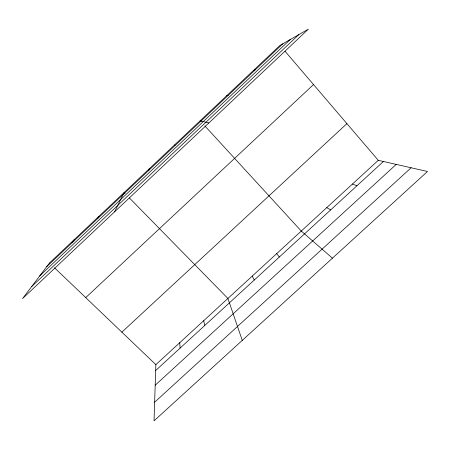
<?xml version="1.0" encoding="UTF-8"?>
<svg xmlns="http://www.w3.org/2000/svg" width="450" height="450" viewBox="0 0 450 450"><rect width="100%" height="100%" fill="white"/><g stroke="black" fill="none" stroke-linecap="round" stroke-linejoin="round"><path stroke-width="0.67" d="M378.27 160.318L155.857 364.641L154.041 420.834L427.5 171.484L378.27 160.318L285.041 51.249M148.928 170.201L149.293 168.784M114.581 211.826L124.104 192.561L125.066 193.539M97.476 218.756L99.079 216.186M72 242.803L74.211 239.659M46.688 266.692L282.949 43.701M39.673 275.957L290.278 39.504M31.517 286.729L298.845 34.605M85.731 297.619L313.521 84.572M121.877 332.162L346.911 123.632M155.672 370.536L383.406 161.488M155.194 385.223L396.231 164.396M154.643 402.204L411.109 167.771M253.221 70.678L255.459 69.643M226.592 95.811L228.161 95.411M208.856 122.962L200.143 120.78L201.083 121.804M352.44 184.044L356.946 185.777M326.779 207.624L330.654 209.908M332.443 258.159L301.269 231.053L204.84 125.899M54.568 267.84L155.857 364.641M129.409 197.966L227.908 298.451L242.257 340.397M276.671 253.654L279.338 257.017M252.214 276.12L254.295 280.001M174.634 144.861L174.898 145.682M203.749 320.647L204.683 325.547M179.736 342.709L180.101 348.109M49.494 262.991L22.5 298.637L308.351 29.166L280.024 45.377L49.494 262.991"/></g></svg>
